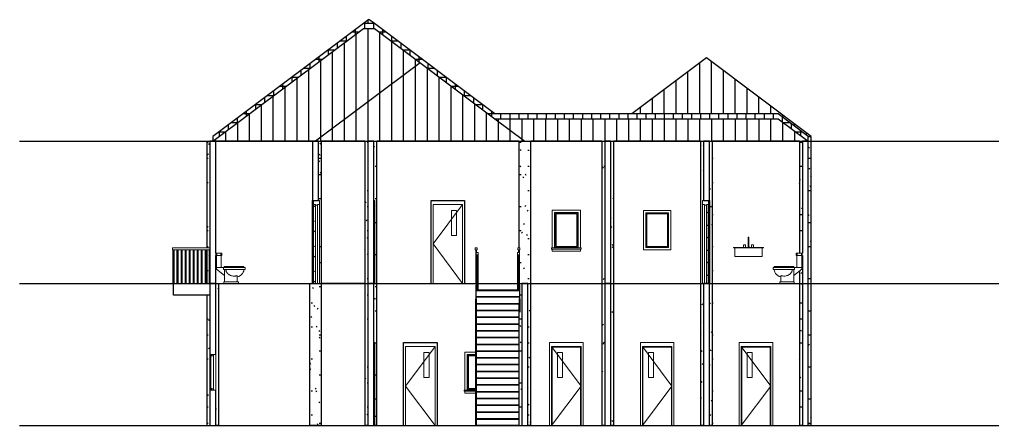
# Model space of a CAD drawing. Header units: millimetres. Extents: x 5566 to 76250, y 4768 to 55588.
# Drawn here: x 7700 to 32338, y 45300 to 55588 of the extents above; entities that cross this region are included whole.
import ezdxf

# ---------------------------------------------------------------- set-up
doc = ezdxf.new("R2010")
doc.units = ezdxf.units.MM
doc.layers.get('0').update_dxf_attribs({"color": 250})
for name, color, linetype, lineweight in [('A-DOOR', 255, 'Continuous', 15), ('A-DOOR-FRAM', 255, 'Continuous', 18), ('A-FLOR-HRAL', 255, 'Continuous', 9), ('A-GENM', 255, 'Continuous', 9), ('A-GLAZ', 255, 'Continuous', 15), ('P-SANR-FIXT', 255, 'Continuous', 9)]:
    doc.layers.add(name, color=color, linetype=linetype, lineweight=lineweight)
pattern_1 = [(216.87, (-3232.11, 5778.75), (1904.9977, 1270.0034), [317.5, -2857.5]), (206.565, (-2851.1, 5588.25), (-635, -635), [709.95, -709.95]), (198.435, (-2851.11, 5270.75), (-1269.999, -635.0014), [401.61, -1606.437])]
pattern_2 = [(0, (18741.59, 50443.75), (812.8, 203.2), [33.528, -576.072, 33.528, -576.072, -3251.2]), (0, (18741.59, 50443.75), (812.8, 203.2), [-1219.2, 33.528, -1185.672, 33.528, -576.072, -1422.4]), (0, (18741.59, 50443.75), (812.8, 203.2), [-3048, 33.528, -372.872, 33.528, -982.472]), (120, (19046.39, 50545.35), (-582.3764, 602.3054), [33.528, -576.072, 33.528, -3827.272]), (120, (19046.39, 50545.35), (-582.3764, 602.3054), [-643.128, -576.072, 33.528, -1185.672, -2032]), (120, (19046.39, 50545.35), (-582.3764, 602.3054), [-2438.4, 33.528, -576.072, 33.528, -1388.872]), (120, (19046.39, 50545.35), (-582.3764, 602.3054), [-3081.528, -372.872, 33.528, -982.472]), (240, (19147.99, 50951.75), (-230.4236, -805.5054), [33.528, -576.072, 33.528, -3827.272]), (240, (19147.99, 50951.75), (-230.4236, -805.5054), [-643.128, -576.072, 33.528, -1185.672, -2032]), (240, (19147.99, 50951.75), (-230.4236, -805.5054), [-2438.4, 33.528, -576.072, 33.528, -1388.872]), (240, (19147.99, 50951.75), (-230.4236, -805.5054), [-3081.528, -372.872, 33.528, -982.472])]

# ---------------------------------------------------------------- blocks, each defined once
blk = doc.blocks.new('M_Door-Passage-Single-Vision_Lite - 750 x 2000mm-1696654-Section 4')
at = {"layer": 'A-DOOR-FRAM'}
for p, q in [((-5531, 2100), (-5556, 2100)), ((-5531, 2100), (-5531, 0)), ((-5531, 0), (-5556, 0))]:
    blk.add_line(p, q, dxfattribs=at)
blk = doc.blocks.new('M_Door-Passage-Single-Vision_Lite - 750 x 2000mm-V1-Section 4')
at = {"layer": 'A-DOOR'}
for p, q in [((-4006, 2000), (-4756, 2000)), ((-4756, 2000), (-4756, 0)), ((-4006, 2000), (-4756, 1000)), ((-4006, 0), (-4006, 2000)), ((-4285, 1213), (-4285, 1848)), ((-4285, 1848), (-4158, 1848)), ((-4158, 1848), (-4158, 1213)), ((-4756, 1000), (-4006, 0)), ((-4158, 1213), (-4285, 1213)), ((-4756, 0), (-4006, 0))]:
    blk.add_line(p, q, dxfattribs=at)
at = {"layer": 'A-DOOR-FRAM'}
for p, q in [((-4756, 2000), (-4756, 0)), ((-4756, 2000), (-4006, 2000)), ((-4006, 2000), (-4006, 0)), ((-4756, 0), (-4806, 0)), ((-4006, 0), (-3956, 0))]:
    blk.add_line(p, q, dxfattribs=at)
blk = doc.blocks.new('M_Window-Fixed - 600 x 900mm-1696655-Section 4')
at = {"layer": 'A-GLAZ'}
for p, q in [((-3193, 1800), (-2972, 1800)), ((-3193, 900), (-3193, 1800)), ((-3180, 913), (-3180, 1787)), ((-3180, 1787), (-2972, 1787)), ((-2972, 1762), (-3155, 1762)), ((-3155, 1762), (-3155, 938)), ((-2972, 900), (-3193, 900)), ((-2972, 913), (-3180, 913)), ((-3155, 938), (-2972, 938))]:
    blk.add_line(p, q, dxfattribs=at)
blk = doc.blocks.new('M_Trim-Window-Exterior-Flat - with Sill-1691732-Section 4')
at = {"layer": 'A-GENM'}
for p, q in [((-3253, 1860), (-3253, 900)), ((-2972, 1860), (-3253, 1860)), ((-3193, 900), (-3193, 1800)), ((-3193, 1800), (-2972, 1800)), ((-3266, 898), (-3266, 900)), ((-3266, 900), (-2972, 900)), ((-3266, 870), (-3266, 898)), ((-2972, 898), (-3266, 898)), ((-3266, 870), (-2972, 870)), ((-3253, 900), (-3193, 900)), ((-3253, 870), (-3253, 820)), ((-3253, 820), (-2972, 820))]:
    blk.add_line(p, q, dxfattribs=at)
blk = doc.blocks.new('M_Window-Fixed - 600 x 900mm-V2-Section 4')
at = {"layer": 'A-GLAZ'}
for p, q in [((-9706, 900), (-9706, 1800)), ((-9706, 1800), (-9556, 1800)), ((-9706, 1800), (-9706, 1762)), ((-9706, 1787), (-9661, 1787)), ((-9706, 1762), (-9706, 938)), ((-9706, 1762), (-9661, 1762)), ((-9683, 938), (-9683, 1762)), ((-9661, 1787), (-9661, 1762)), ((-9661, 1768), (-9617, 1768)), ((-9617, 1768), (-9617, 1800)), ((-9617, 932), (-9617, 1768)), ((-9556, 1800), (-9556, 900)), ((-9706, 938), (-9706, 900)), ((-9661, 938), (-9706, 938)), ((-9706, 913), (-9661, 913)), ((-9556, 900), (-9706, 900)), ((-9661, 913), (-9661, 938)), ((-9661, 932), (-9617, 932)), ((-9617, 900), (-9617, 932))]:
    blk.add_line(p, q, dxfattribs=at)
blk = doc.blocks.new('M_Door-Passage-Single-Vision_Lite - 750 x 2000mm-V3-Section 4')
at = {"layer": 'A-DOOR'}
h = blk.add_hatch(dxfattribs=at)
h.set_pattern_fill('FP_1', color=256, style=0, pattern_type=2)
h.set_pattern_definition(pattern_1)
h.paths.add_polyline_path([(-7036, 3600), (-7036, 5600), (-7081, 5600), (-7081, 3600)])
for p, q in [((-7036, 5600), (-7081, 5600)), ((-7081, 5600), (-7081, 3600)), ((-7036, 3600), (-7036, 5600)), ((-7081, 3600), (-7036, 3600))]:
    blk.add_line(p, q, dxfattribs=at)
at = {"layer": 'A-DOOR-FRAM'}
for p, q in [((-7081, 5700), (-7081, 5600)), ((-6931, 5700), (-7081, 5700)), ((-6931, 5600), (-6931, 5700)), ((-7081, 5600), (-7031, 5600)), ((-7031, 5600), (-7031, 5584)), ((-7031, 5584), (-6980, 5584)), ((-7031, 5584), (-7031, 3600)), ((-6980, 5584), (-6980, 5600)), ((-6980, 5600), (-6931, 5600)), ((-6980, 5584), (-6980, 3600)), ((-6931, 5600), (-6931, 3600)), ((-7031, 3600), (-7036, 3600)), ((-6980, 3600), (-7031, 3600)), ((-6931, 3600), (-6980, 3600))]:
    blk.add_line(p, q, dxfattribs=at)
blk = doc.blocks.new('M_Door-Passage-Single-Vision_Lite - 750 x 2000mm-V4-Section 4')
at = {"layer": 'A-DOOR'}
h = blk.add_hatch(dxfattribs=at)
h.set_pattern_fill('FP_1', color=256, style=0, pattern_type=2)
h.set_pattern_definition(pattern_1)
h.paths.add_polyline_path([(2919, 3600), (2919, 5600), (2874, 5600), (2874, 3600)])
for p, q in [((2874, 5600), (2874, 3600)), ((2919, 5600), (2874, 5600)), ((2919, 3600), (2919, 5600)), ((2874, 3600), (2919, 3600))]:
    blk.add_line(p, q, dxfattribs=at)
at = {"layer": 'A-DOOR-FRAM'}
for p, q in [((2919, 5700), (2769, 5700)), ((2769, 5700), (2769, 5600)), ((2919, 5600), (2919, 5700)), ((2769, 5600), (2819, 5600)), ((2769, 3600), (2769, 5600)), ((2819, 5600), (2819, 5584)), ((2819, 5584), (2870, 5584)), ((2819, 3600), (2819, 5584)), ((2870, 5584), (2870, 5600)), ((2870, 5600), (2919, 5600)), ((2870, 5584), (2870, 3600)), ((2794, 3600), (2769, 3600))]:
    blk.add_line(p, q, dxfattribs=at)
blk = doc.blocks.new('Railing - 20mm-1718712-Section 4')
at = {"layer": 'A-FLOR-HRAL'}
for p, q in [((-2951, 3068), (-2951, 3080)), ((-2931, 3068), (-2931, 3080))]:
    blk.add_line(p, q, dxfattribs=at)
blk = doc.blocks.new('Railing - 20mm-1718724-Section 4')
at = {"layer": 'A-FLOR-HRAL'}
for p, q in [((-2951, 3429), (-2951, 4312)), ((-2931, 4312), (-2951, 4312)), ((-2931, 3429), (-2931, 4312))]:
    blk.add_line(p, q, dxfattribs=at)
blk = doc.blocks.new('Railing - Railing-1694290-Section 4')
at = {"layer": 'A-FLOR-HRAL'}
for p, q in [((-2916, 4387), (-2966, 4387)), ((-2966, 4387), (-2966, 4328)), ((-2966, 4328), (-2916, 4328)), ((-2966, 4328), (-2966, 4321)), ((-2916, 4328), (-2916, 4387)), ((-2916, 4328), (-2916, 3429)), ((-2966, 3600), (-2966, 3429))]:
    blk.add_line(p, q, dxfattribs=at)
for name in ['Railing - 20mm-1718724-Section 4', 'Railing - 20mm-1718712-Section 4']:
    blk.add_blockref(name, (0, 0))
blk = doc.blocks.new('Railing - 20mm-V5-Section 4')
at = {"layer": 'A-FLOR-HRAL'}
for p, q in [((-1902, 4312), (-1891, 4312)), ((-1902, 3429), (-1902, 4312)), ((-1882, 3429), (-1882, 3600))]:
    blk.add_line(p, q, dxfattribs=at)
blk = doc.blocks.new('Railing - Railing-1694294-Section 4')
at = {"layer": 'A-FLOR-HRAL'}
for p, q in [((-1867, 4387), (-1917, 4387)), ((-1917, 4387), (-1917, 4328)), ((-1917, 4328), (-1867, 4328)), ((-1917, 4328), (-1917, 3429)), ((-1867, 4328), (-1867, 4387)), ((-1867, 4328), (-1867, 3992))]:
    blk.add_line(p, q, dxfattribs=at)
blk.add_blockref('Railing - 20mm-V5-Section 4', (0, 0))
at = {"extrusion": (0, 0, -1), "zscale": -1}
blk.add_blockref('Railing - 20mm-1718712-Section 4', (4833, 0), dxfattribs=at)
blk = doc.blocks.new('Top Rail Type - Top Rail_Internal_-1694300-Section 4')
at = {"layer": 'A-FLOR-HRAL'}
for p, q in [((-2916, 4387), (-2966, 4387)), ((-2966, 4387), (-2966, 4328)), ((-2966, 4328), (-2916, 4328)), ((-2966, 4328), (-2966, 4321)), ((-2916, 4328), (-2916, 4387)), ((-2916, 4328), (-2916, 3429)), ((-2966, 3600), (-2966, 3429))]:
    blk.add_line(p, q, dxfattribs=at)
blk = doc.blocks.new('Top Rail Type - Top Rail_Internal_-1694311-Section 4')
at = {"layer": 'A-FLOR-HRAL'}
for p, q in [((-1867, 4387), (-1917, 4387)), ((-1917, 4387), (-1917, 4328)), ((-1917, 4328), (-1867, 4328)), ((-1917, 4328), (-1917, 3429)), ((-1867, 4328), (-1867, 4387)), ((-1867, 4328), (-1867, 3992))]:
    blk.add_line(p, q, dxfattribs=at)
blk = doc.blocks.new('M_Door-Passage-Single-Vision_Lite - 750 x 2000mm-V6-Section 4')
at = {"layer": 'A-DOOR'}
for p, q in [((3744, 2000), (4494, 1000)), ((3897, 1848), (4024, 1848)), ((3897, 1213), (3897, 1848)), ((4024, 1848), (4024, 1213)), ((4494, 1000), (3744, 0)), ((4024, 1213), (3897, 1213)), ((3760, 0), (4479, 0))]:
    blk.add_line(p, q, dxfattribs=at)
at = {"layer": 'A-DOOR-FRAM'}
for p, q in [((4544, 2100), (3694, 2100)), ((3694, 2100), (3694, 0)), ((3744, 2000), (4494, 2000)), ((3744, 0), (3744, 2000)), ((3760, 1984), (4479, 1984)), ((3760, 0), (3760, 1984)), ((4479, 1984), (4479, 0)), ((4494, 2000), (4494, 0)), ((4544, 2100), (4544, 0)), ((3694, 0), (3744, 0)), ((3744, 0), (3760, 0)), ((4494, 0), (4479, 0)), ((4544, 0), (4494, 0))]:
    blk.add_line(p, q, dxfattribs=at)
blk = doc.blocks.new('M_Window-Fixed - 600 x 900mm-V7-Section 4')
at = {"layer": 'A-GLAZ'}
for p, q in [((-981, 5400), (-381, 5400)), ((-981, 4500), (-981, 5400)), ((-968, 4513), (-968, 5387)), ((-968, 5387), (-393, 5387)), ((-419, 5362), (-942, 5362)), ((-942, 5362), (-942, 4538)), ((-419, 4538), (-419, 5362)), ((-393, 5387), (-393, 4513)), ((-381, 5400), (-381, 4500)), ((-381, 4500), (-981, 4500)), ((-393, 4513), (-968, 4513)), ((-942, 4538), (-419, 4538))]:
    blk.add_line(p, q, dxfattribs=at)
blk = doc.blocks.new('M_Trim-Window-Exterior-Flat - with Sill-V8-Section 4')
at = {"layer": 'A-GENM'}
for p, q in [((-1041, 5460), (-1041, 4500)), ((-321, 5460), (-1041, 5460)), ((-321, 4500), (-321, 5460)), ((-981, 4500), (-981, 5400)), ((-981, 5400), (-381, 5400)), ((-381, 5400), (-381, 4500)), ((-1053, 4498), (-1053, 4500)), ((-1053, 4500), (-308, 4500)), ((-1053, 4470), (-1053, 4498)), ((-308, 4498), (-1053, 4498)), ((-1053, 4470), (-308, 4470)), ((-1041, 4500), (-981, 4500)), ((-1041, 4470), (-1041, 4420)), ((-381, 4500), (-321, 4500)), ((-321, 4420), (-321, 4470)), ((-308, 4500), (-308, 4498)), ((-308, 4498), (-308, 4470)), ((-1041, 4420), (-321, 4420))]:
    blk.add_line(p, q, dxfattribs=at)
blk = doc.blocks.new('M_Window-Fixed - 600 x 900mm-V9-Section 4')
at = {"layer": 'A-GLAZ'}
for p, q in [((1351, 5368), (1888, 5368)), ((1351, 4532), (1351, 5368)), ((1358, 5362), (1358, 4538)), ((1881, 5362), (1358, 5362)), ((1881, 4538), (1881, 5362)), ((1888, 5368), (1888, 4532)), ((1888, 4532), (1351, 4532)), ((1358, 4538), (1881, 4538))]:
    blk.add_line(p, q, dxfattribs=at)
blk = doc.blocks.new('M_Trim-Window-Interior-Flat - Picture Frame-1691733-Section 4')
at = {"layer": 'A-GENM'}
for p, q in [((1967, 5447), (1272, 5447)), ((1272, 5447), (1272, 4453)), ((1967, 4453), (1967, 5447)), ((1332, 4513), (1332, 5387)), ((1332, 5387), (1907, 5387)), ((1907, 5387), (1907, 4513)), ((1272, 4453), (1967, 4453)), ((1907, 4513), (1332, 4513))]:
    blk.add_line(p, q, dxfattribs=at)
blk = doc.blocks.new('M_Water Closet - Flush Tank - Private - 6_1 Lpf-1532501-Section 4')
at = {"layer": 'P-SANR-FIXT'}
for p, q in [((5142, 4368), (5167, 4368)), ((5142, 4368), (5142, 4307)), ((5167, 4307), (5142, 4307)), ((5158, 4006), (5158, 4307)), ((5167, 4368), (5269, 4368)), ((5167, 4307), (5167, 4368)), ((5269, 4307), (5167, 4307)), ((5269, 4368), (5294, 4368)), ((5269, 4368), (5269, 4307)), ((5294, 4307), (5269, 4307)), ((5279, 4307), (5279, 4006)), ((5294, 4368), (5294, 4307)), ((4552, 4006), (4552, 3957)), ((4582, 4027), (4582, 4006)), ((5076, 3957), (5079, 3957)), ((5079, 3799), (5279, 3960)), ((5079, 3957), (5079, 3640)), ((5080, 4006), (5080, 4027)), ((5158, 4006), (5099, 4006)), ((5099, 4006), (5099, 3957)), ((5279, 4006), (5158, 4006)), ((5279, 4006), (5279, 3960)), ((4752, 3640), (4752, 3799)), ((4721, 3640), (5091, 3640)), ((4721, 3600), (4721, 3640)), ((5091, 3600), (4721, 3600)), ((5091, 3640), (5091, 3600))]:
    blk.add_line(p, q, dxfattribs=at)
at = {"layer": 'P-SANR-FIXT', "flags": 128}
for points in [[(4552, 4006), (4557, 4006), (4575, 4006), (4602, 4006), (4640, 4006), (4685, 4006), (4736, 4006), (4792, 4006), (4849, 4006), (4905, 4006), (4958, 4006), (5006, 4006), (5046, 4006), (5078, 4006), (5099, 4006)], [(5076, 3957), (5046, 3957), (5009, 3957), (4965, 3957), (4917, 3957), (4866, 3957), (4813, 3957), (4761, 3957), (4712, 3957), (4667, 3957), (4627, 3957), (4595, 3957), (4571, 3957), (4556, 3957), (4552, 3957)], [(4582, 4027), (4588, 4027), (4607, 4027), (4636, 4027), (4676, 4027), (4723, 4027), (4776, 4027), (4831, 4027), (4886, 4027), (4939, 4027), (4986, 4027), (5026, 4027), (5055, 4027), (5074, 4027), (5080, 4027)], [(4752, 3765), (4711, 3779), (4674, 3799), (4643, 3824), (4618, 3852), (4599, 3883), (4587, 3915), (4582, 3948), (4582, 3957)], [(5099, 3957), (5090, 3957), (5079, 3957)]]:
    blk.add_lwpolyline(points, dxfattribs=at)
at = {"layer": 'P-SANR-FIXT'}
blk.add_open_spline([(4752, 3799), (4759, 3797), (4773, 3793), (4802, 3787), (4839, 3785), (4883, 3791), (4928, 3804), (4963, 3823), (4989, 3845), (5006, 3863), (5021, 3884), (5030, 3904), (5035, 3920), (5039, 3936), (5040, 3949), (5040, 3957)], degree=3, knots=[-1, -1, -1, -1, -0.941667, -0.883333, -0.766667, -0.65, -0.533333, -0.4, -0.333333, -0.266667, -0.2, -0.133333, -0.1, -0.066667, 0, 0, 0, 0], dxfattribs=at)
blk = doc.blocks.new('M_Water Closet - Flush Tank - Private - 6_1 Lpf-V10-Section 4')
at = {"layer": 'P-SANR-FIXT'}
for p, q in [((-9556, 4368), (-9530, 4368)), ((-9556, 4368), (-9556, 4307)), ((-9530, 4307), (-9556, 4307)), ((-9540, 4307), (-9540, 4006)), ((-9530, 4368), (-9429, 4368)), ((-9530, 4368), (-9530, 4307)), ((-9429, 4307), (-9530, 4307)), ((-9429, 4368), (-9403, 4368)), ((-9429, 4368), (-9429, 4307)), ((-9403, 4307), (-9429, 4307)), ((-9419, 4307), (-9419, 4006)), ((-9403, 4368), (-9403, 4307)), ((-9419, 4006), (-9540, 4006)), ((-9540, 3960), (-9540, 4006)), ((-9540, 3960), (-9340, 3799)), ((-9360, 4006), (-9419, 4006)), ((-9360, 3957), (-9360, 4006)), ((-9341, 4027), (-9341, 4006)), ((-9340, 3957), (-9337, 3957)), ((-9340, 3957), (-9340, 3640)), ((-8843, 4006), (-8843, 4027)), ((-8813, 3957), (-8813, 4006)), ((-9013, 3799), (-9013, 3640)), ((-9352, 3640), (-8982, 3640)), ((-9352, 3640), (-9352, 3600)), ((-8982, 3600), (-9352, 3600)), ((-8982, 3640), (-8982, 3600))]:
    blk.add_line(p, q, dxfattribs=at)
at = {"layer": 'P-SANR-FIXT', "flags": 128}
for points in [[(-9360, 4006), (-9339, 4006), (-9307, 4006), (-9267, 4006), (-9219, 4006), (-9166, 4006), (-9110, 4006), (-9053, 4006), (-8997, 4006), (-8946, 4006), (-8901, 4006), (-8863, 4006), (-8836, 4006), (-8818, 4006), (-8813, 4006)], [(-9340, 3957), (-9351, 3957), (-9360, 3957)], [(-9341, 4027), (-9335, 4027), (-9316, 4027), (-9287, 4027), (-9247, 4027), (-9200, 4027), (-9147, 4027), (-9092, 4027), (-9037, 4027), (-8984, 4027), (-8937, 4027), (-8897, 4027), (-8868, 4027), (-8849, 4027), (-8843, 4027)], [(-8813, 3957), (-8818, 3957), (-8835, 3957), (-8863, 3957), (-8900, 3957), (-8944, 3957), (-8995, 3957), (-9050, 3957), (-9107, 3957), (-9163, 3957), (-9216, 3957), (-9264, 3957), (-9304, 3957), (-9337, 3957)], [(-9013, 3765), (-8972, 3779), (-8935, 3799), (-8904, 3824), (-8879, 3852), (-8860, 3883), (-8848, 3915), (-8843, 3948), (-8843, 3957)]]:
    blk.add_lwpolyline(points, dxfattribs=at)
at = {"layer": 'P-SANR-FIXT'}
blk.add_open_spline([(-9301, 3957), (-9301, 3950), (-9300, 3939), (-9297, 3924), (-9294, 3914), (-9290, 3903), (-9286, 3893), (-9281, 3883), (-9275, 3874), (-9268, 3865), (-9261, 3857), (-9253, 3849), (-9245, 3841), (-9237, 3834), (-9225, 3825), (-9201, 3810), (-9163, 3795), (-9113, 3786), (-9070, 3786), (-9037, 3792), (-9021, 3797), (-9013, 3799)], degree=3, knots=[-1, -1, -1, -1, -0.941667, -0.9125, -0.883333, -0.854167, -0.825, -0.795833, -0.766667, -0.7375, -0.708333, -0.679167, -0.65, -0.620833, -0.591667, -0.533333, -0.4, -0.266667, -0.133333, -0.066667, 0, 0, 0, 0], dxfattribs=at)
blk = doc.blocks.new('M_Sink Kitchen-Single - 760 x 535mm-1436930-Section 4')
at = {"layer": 'P-SANR-FIXT'}
for p, q in [((3923, 4700), (3923, 4538)), ((3923, 4700), (3923, 4665)), ((3942, 4538), (3942, 4700)), ((3942, 4665), (3942, 4700)), ((3553, 4513), (4313, 4513)), ((3553, 4500), (3553, 4513)), ((4313, 4500), (3553, 4500)), ((3584, 4500), (3584, 4284)), ((3807, 4576), (3807, 4513)), ((3858, 4576), (3807, 4576)), ((3858, 4513), (3858, 4576)), ((3920, 4538), (3920, 4513)), ((3945, 4538), (3920, 4538)), ((3923, 4665), (3933, 4665)), ((3933, 4665), (3942, 4665)), ((3945, 4513), (3945, 4538)), ((4007, 4576), (4007, 4513)), ((4058, 4576), (4007, 4576)), ((4058, 4513), (4058, 4576)), ((4281, 4284), (4281, 4500)), ((4313, 4500), (4313, 4513)), ((3584, 4284), (3641, 4284)), ((4224, 4284), (3641, 4284)), ((4224, 4284), (4281, 4284))]:
    blk.add_line(p, q, dxfattribs=at)
at = {"layer": 'P-SANR-FIXT', "flags": 128}
for points in [[(3923, 4764), (3923, 4764), (3923, 4764), (3923, 4765), (3923, 4765), (3923, 4765), (3923, 4766), (3923, 4766), (3924, 4767), (3924, 4767), (3924, 4767), (3924, 4768), (3924, 4768), (3924, 4768), (3925, 4769), (3925, 4769), (3925, 4769), (3925, 4770), (3925, 4770), (3926, 4770), (3926, 4770), (3926, 4771), (3927, 4771), (3927, 4771), (3927, 4771), (3927, 4772), (3928, 4772), (3928, 4772), (3928, 4772), (3929, 4772), (3929, 4772), (3930, 4773), (3930, 4773), (3930, 4773), (3931, 4773), (3931, 4773), (3931, 4773), (3932, 4773), (3932, 4773), (3932, 4773), (3933, 4773)], [(3923, 4762), (3923, 4762), (3923, 4763), (3923, 4763), (3923, 4763), (3923, 4763), (3923, 4764)], [(3923, 4764), (3923, 4763), (3923, 4763), (3923, 4763), (3923, 4763), (3923, 4762), (3923, 4762), (3923, 4761), (3923, 4760), (3923, 4759), (3923, 4759), (3923, 4757), (3923, 4756), (3923, 4755), (3923, 4754), (3923, 4752), (3923, 4751), (3923, 4749), (3923, 4748), (3923, 4746)], [(3923, 4700), (3923, 4703), (3923, 4705), (3923, 4708), (3923, 4710), (3923, 4713), (3923, 4715), (3923, 4718), (3923, 4720), (3923, 4722), (3923, 4725), (3923, 4727), (3923, 4729), (3923, 4732), (3923, 4734), (3923, 4736), (3923, 4738), (3923, 4740), (3923, 4742), (3923, 4744), (3923, 4746), (3923, 4747), (3923, 4749), (3923, 4751), (3923, 4752), (3923, 4753), (3923, 4755), (3923, 4756), (3923, 4757)], [(3923, 4746), (3923, 4744), (3923, 4742), (3923, 4740), (3923, 4738), (3923, 4736), (3923, 4734), (3923, 4732), (3923, 4730), (3923, 4728), (3923, 4725), (3923, 4723), (3923, 4721), (3923, 4718), (3923, 4716), (3923, 4713), (3923, 4711), (3923, 4708), (3923, 4706), (3923, 4703), (3923, 4701), (3923, 4700)], [(3933, 4773), (3933, 4773), (3933, 4773), (3934, 4773), (3934, 4773), (3934, 4773), (3935, 4773), (3935, 4773), (3936, 4773), (3936, 4772), (3936, 4772), (3937, 4772), (3937, 4772), (3937, 4772), (3938, 4772), (3938, 4771), (3938, 4771), (3939, 4771), (3939, 4771), (3939, 4770), (3939, 4770), (3940, 4770), (3940, 4770), (3940, 4769), (3940, 4769), (3941, 4769), (3941, 4768), (3941, 4768), (3941, 4768), (3941, 4767), (3941, 4767), (3942, 4767), (3942, 4766), (3942, 4766), (3942, 4766), (3942, 4765), (3942, 4765), (3942, 4764), (3942, 4764), (3942, 4764), (3942, 4764)], [(3942, 4700), (3942, 4703), (3942, 4705), (3942, 4708), (3942, 4710), (3942, 4713), (3942, 4715), (3942, 4718), (3942, 4720), (3942, 4722), (3942, 4725), (3942, 4727), (3942, 4729), (3942, 4732), (3942, 4734), (3942, 4736), (3942, 4738), (3942, 4740), (3942, 4742), (3942, 4744), (3942, 4746), (3942, 4747), (3942, 4749), (3942, 4751), (3942, 4752), (3942, 4753), (3942, 4755), (3942, 4756), (3942, 4757), (3942, 4758), (3942, 4759), (3942, 4760), (3942, 4761), (3942, 4762), (3942, 4762), (3942, 4763), (3942, 4763), (3942, 4763), (3942, 4763), (3942, 4764), (3942, 4764)], [(3942, 4763), (3942, 4763), (3942, 4763), (3942, 4763), (3942, 4762), (3942, 4762), (3942, 4761)], [(3942, 4757), (3942, 4756), (3942, 4755), (3942, 4754), (3942, 4752), (3942, 4751), (3942, 4749), (3942, 4748), (3942, 4746)], [(3942, 4746), (3942, 4744), (3942, 4742), (3942, 4740), (3942, 4738), (3942, 4736), (3942, 4734), (3942, 4732), (3942, 4730), (3942, 4728), (3942, 4725), (3942, 4723), (3942, 4721), (3942, 4718), (3942, 4716), (3942, 4713), (3942, 4711), (3942, 4708), (3942, 4706), (3942, 4703), (3942, 4701), (3942, 4700)]]:
    blk.add_lwpolyline(points, dxfattribs=at)
blk = doc.blocks.new('Railing - 20mm-1708141-Section 4')
at = {"layer": 'A-FLOR-HRAL'}
blk.add_line((-9828, 3600), (-9828, 4450), dxfattribs=at)
blk = doc.blocks.new('Railing - 20mm-V11-Section 4')
at = {"layer": 'A-FLOR-HRAL'}
for p, q in [((-10630, 3600), (-10630, 4450)), ((-10610, 4450), (-10610, 3600)), ((-10630, 3600), (-10610, 3600))]:
    blk.add_line(p, q, dxfattribs=at)
blk = doc.blocks.new('Railing - 20mm-V12-Section 4')
at = {"layer": 'A-FLOR-HRAL'}
for q in [(-9725, 4450), (-9706, 3600)]:
    blk.add_line((-9725, 3600), q, dxfattribs=at)
blk = doc.blocks.new('Railing - Railing-1714159-Section 4')
for name, p in [('Railing - 20mm-V11-Section 4', (-10.6, 0)), ('Railing - 20mm-V11-Section 4', (0, 0)), ('Railing - 20mm-1708141-Section 4', (-711.2, 0)), ('Railing - 20mm-V11-Section 4', (101.6, 0)), ('Railing - 20mm-1708141-Section 4', (-609.6, 0)), ('Railing - 20mm-V11-Section 4', (203.2, 0)), ('Railing - 20mm-1708141-Section 4', (-508, 0)), ('Railing - 20mm-V11-Section 4', (304.8, 0)), ('Railing - 20mm-1708141-Section 4', (-406.4, 0)), ('Railing - 20mm-V11-Section 4', (406.4, 0)), ('Railing - 20mm-1708141-Section 4', (-304.8, 0)), ('Railing - 20mm-V11-Section 4', (508, 0)), ('Railing - 20mm-1708141-Section 4', (-203.2, 0)), ('Railing - 20mm-V11-Section 4', (609.6, 0)), ('Railing - 20mm-1708141-Section 4', (-101.6, 0)), ('Railing - 20mm-V11-Section 4', (711.2, 0)), ('Railing - 20mm-1708141-Section 4', (0, 0)), ('Railing - 20mm-V11-Section 4', (812.8, 0)), ('Railing - 20mm-V12-Section 4', (0, 0))]:
    blk.add_blockref(name, p)
blk = doc.blocks.new('Top Rail Type - Top Rail_Internal_-1714324-Section 4')
at = {"layer": 'A-FLOR-HRAL'}
for p, q in [((-9706, 4500), (-10656, 4500)), ((-10656, 4500), (-10656, 4450)), ((-10656, 4450), (-9706, 4450))]:
    blk.add_line(p, q, dxfattribs=at)
blk = doc.blocks.new('Railing - 20mm-V13-Section 4')
at = {"layer": 'A-FLOR-HRAL'}
for p, q in [((-1891, 4387), (-1891, 4450)), ((-1871, 4387), (-1871, 4450)), ((-1891, 3600), (-1891, 4315)), ((-1871, 3600), (-1871, 4315)), ((-1891, 3600), (-1871, 3600))]:
    blk.add_line(p, q, dxfattribs=at)
blk = doc.blocks.new('Railing - 20mm-V14-Section 4')
at = {"layer": 'A-FLOR-HRAL'}
for p, q in [((-2976, 4450), (-2976, 3600)), ((-2956, 4387), (-2956, 4450)), ((-2956, 3600), (-2956, 4321)), ((-2976, 3600), (-2956, 3600))]:
    blk.add_line(p, q, dxfattribs=at)
blk = doc.blocks.new('Railing - Railing-1718751-Section 4')
at = {"layer": 'A-FLOR-HRAL'}
for p, q in [((-2991, 4500), (-2991, 4450)), ((-2941, 4500), (-2991, 4500)), ((-2991, 4450), (-2941, 4450)), ((-2941, 4450), (-2941, 4500)), ((-1856, 4500), (-1906, 4500)), ((-1906, 4500), (-1906, 4450)), ((-1906, 4450), (-1856, 4450)), ((-1856, 4450), (-1856, 4500))]:
    blk.add_line(p, q, dxfattribs=at)
for name in ['Railing - 20mm-V14-Section 4', 'Railing - 20mm-V13-Section 4']:
    blk.add_blockref(name, (0, 0))
blk = doc.blocks.new('Top Rail Type - Top Rail_Internal_-1718892-Section 4')
at = {"layer": 'A-FLOR-HRAL'}
for p, q in [((-2991, 4500), (-2991, 4450)), ((-2941, 4500), (-2991, 4500)), ((-2991, 4450), (-2941, 4450)), ((-2941, 4450), (-2941, 4500)), ((-1856, 4500), (-1906, 4500)), ((-1906, 4500), (-1906, 4450)), ((-1906, 4450), (-1856, 4450)), ((-1856, 4450), (-1856, 4500))]:
    blk.add_line(p, q, dxfattribs=at)

msp = doc.modelspace()

# ---------------------------------------------------------------- hatches: boundary and pattern name
at = {"true_color": 0x000000}
h = msp.add_hatch(dxfattribs=at)
h.set_pattern_fill('FP_3', color=18, style=0, pattern_type=2)
h.set_pattern_definition([(0, (18741.59, 50443.75), (0, 230), []), (90, (18741.59, 50443.75), (-230, 1e-14), [])])
h.paths.add_polyline_path([(12597.19159, 52500), (16409.04795, 55358.89227), (16685.33522, 55358.89227), (19734.04795, 53072.35773), (26909.04795, 53072.35773), (27672.19159, 52500), (27672.19159, 52625), (26909.04795, 53197.35773), (19734.04795, 53197.35773), (16685.33522, 55483.89227), (16409.04795, 55483.89227), (12597.19159, 52625)])
h = msp.add_hatch(dxfattribs=at)
h.set_pattern_fill('FP_5', color=18, style=0, pattern_type=2)
h.set_pattern_definition([(90, (22227.7, 57294.77), (-300, 2e-14), [])])
h.paths.add_polyline_path([(16547.19159, 55587.5), (16409.04795, 55483.89227), (16685.33522, 55483.89227)])
h = msp.add_hatch(dxfattribs=at)
h.set_pattern_fill('FP_7', color=18, style=0, pattern_type=2)
h.set_pattern_definition([(90, (22227.7, 52201.23), (-300, 2e-14), [])])
h.paths.add_polyline_path([(14986.74613, 52500), (15197.19159, 52500), (17847.19159, 54487.5), (16685.33522, 55358.89227), (16409.04795, 55358.89227), (12597.19159, 52500), (14197.19159, 52500)])
h = msp.add_hatch(dxfattribs=at)
h.set_pattern_fill('FP_6', color=18, style=0, pattern_type=2)
h.set_pattern_definition([(90, (22227.7, 53641.23), (-300, 2e-14), [])])
h.paths.add_polyline_path([(15197.19159, 52500), (20497.19159, 52500), (17847.19159, 54487.5), (15272.19159, 52556.25)])
h = msp.add_hatch(dxfattribs=at)
h.set_pattern_fill('FP_8', color=18, style=0, pattern_type=2)
h.set_pattern_definition([(90, (22223.88, 54246.77), (-300, 2e-14), [])])
h.paths.add_polyline_path([(27743.37615, 52625), (25093.37615, 54612.5), (23206.51979, 53197.35773), (26909.04795, 53197.35773), (27672.19159, 52625)])
h = msp.add_hatch(dxfattribs=at)
h.set_pattern_fill('FP_4', color=18, style=0, pattern_type=2)
h.set_pattern_definition([(90, (22227.7, 49981.23), (-300, 2e-14), [])])
h.paths.add_polyline_path([(21247.19159, 52500), (27672.19159, 52500), (26909.04795, 53072.35773), (19734.04795, 53072.35773), (20497.19159, 52500), (20647.19159, 52500)])
h = msp.add_hatch(dxfattribs=at)
h.set_pattern_fill('FP_2', color=18, style=0, pattern_type=2)
h.set_pattern_definition(pattern_2)
h.paths.add_polyline_path([(12447.19159, 45300), (12522.19159, 45300), (12522.19159, 48600), (12447.19159, 48600), (12447.19159, 47262.17717)])
h.paths.add_polyline_path([(12447.19159, 48900), (12502.69159, 48900), (12502.69159, 49750), (12447.19159, 49750), (12447.19159, 49648.35679)])
h.paths.add_polyline_path([(12447.19159, 49800), (12522.19159, 49800), (12522.19159, 52500), (12447.19159, 52500), (12447.19159, 50443.75)])
h = msp.add_hatch(dxfattribs=at)
h.set_pattern_fill('FP_2', color=18, style=0, pattern_type=2)
h.set_pattern_definition(pattern_2)
h.paths.add_polyline_path([(15347.19159, 45300), (15347.19159, 52500), (15272.19159, 52500), (15272.19159, 51000), (15297.19159, 51000), (15297.19159, 48900), (15047.19159, 48900), (15047.19159, 45300)])
h = msp.add_hatch(dxfattribs=at)
h.set_pattern_fill('FP_2', color=18, style=0, pattern_type=2)
h.set_pattern_definition(pattern_2)
h.paths.add_polyline_path([(16522.19159, 45300), (16522.19159, 52500), (16447.19159, 52500), (16447.19159, 45300)])
h = msp.add_hatch(dxfattribs=at)
h.set_pattern_fill('FP_2', color=18, style=0, pattern_type=2)
h.set_pattern_definition(pattern_2)
h.paths.add_polyline_path([(16697.19159, 45300), (16747.19159, 45300), (16747.19159, 52500), (16672.19159, 52500), (16672.19159, 51000), (16697.19159, 51000), (16697.19159, 48900), (16672.19159, 48900), (16672.19159, 47400), (16697.19159, 47400), (16697.19159, 45671.39076)])
h = msp.add_hatch(dxfattribs=at)
h.set_pattern_fill('FP_2', color=18, style=0, pattern_type=2)
h.set_pattern_definition(pattern_2)
h.paths.add_polyline_path([(20422.19159, 45300), (20422.19159, 48900), (20572.19159, 48900), (20572.19159, 45300), (20647.19159, 45300), (20647.19159, 52500), (20347.19159, 52500), (20347.19159, 49800), (20372.19159, 49800), (20372.19159, 49750), (20357.19159, 49750), (20357.19159, 49686.55841), (20360.86669, 49686.55841), (20360.86669, 49292.17284), (20357.19159, 49292.17284), (20357.19159, 48900), (20347.19159, 48900), (20347.19159, 48728.57143), (20361.26669, 48728.57143), (20361.26669, 48860.2494), (20367.26669, 48860.2494), (20367.26669, 48171.26682), (20361.26669, 48171.26682), (20361.26669, 48379.71429), (20347.19159, 48379.71429), (20347.19159, 45300)])
h = msp.add_hatch(dxfattribs=at)
h.set_pattern_fill('FP_2', color=18, style=0, pattern_type=2)
h.set_pattern_definition(pattern_2)
h.paths.add_polyline_path([(22522.19159, 45300), (22522.19159, 52500), (22447.19159, 52500), (22447.19159, 45300)])
h = msp.add_hatch(dxfattribs=at)
h.set_pattern_fill('FP_2', color=18, style=0, pattern_type=2)
h.set_pattern_definition(pattern_2)
h.paths.add_polyline_path([(22747.19159, 45300), (22747.19159, 52500), (22672.19159, 52500), (22672.19159, 45300)])
h = msp.add_hatch(dxfattribs=at)
h.set_pattern_fill('FP_2', color=18, style=0, pattern_type=2)
h.set_pattern_definition(pattern_2)
h.paths.add_polyline_path([(25022.19159, 45300), (25022.19159, 48900), (24997.19159, 48900), (24997.19159, 51000), (25022.19159, 51000), (25022.19159, 52500), (24947.19159, 52500), (24947.19159, 45300)])
h = msp.add_hatch(dxfattribs=at)
h.set_pattern_fill('FP_2', color=18, style=0, pattern_type=2)
h.set_pattern_definition(pattern_2)
h.paths.add_polyline_path([(25247.19159, 45300), (25247.19159, 52500), (25172.19159, 52500), (25172.19159, 45300)])
h = msp.add_hatch(dxfattribs=at)
h.set_pattern_fill('FP_2', color=18, style=0, pattern_type=2)
h.set_pattern_definition(pattern_2)
h.paths.add_polyline_path([(27522.19159, 45300), (27522.19159, 49607.23125), (27506.31659, 49607.23125), (27506.31659, 49259.74158), (27447.19159, 49212.17933), (27447.19159, 45300)])
h.paths.add_polyline_path([(27496.79159, 49668.35), (27522.19159, 49668.35), (27522.19159, 52500), (27447.19159, 52500), (27447.19159, 49668.35)])
h = msp.add_hatch(dxfattribs=at)
h.set_pattern_fill('FP_2', color=18, style=0, pattern_type=2)
h.set_pattern_definition(pattern_2)
h.paths.add_polyline_path([(27672.19159, 45300), (27747.19159, 45300), (27747.19159, 52500), (27672.19159, 52500), (27672.19159, 45671.39076)])
h = msp.add_hatch(dxfattribs=at)
h.set_pattern_fill('FP_2', color=18, style=0, pattern_type=2)
h.set_pattern_definition(pattern_2)
h.paths.add_polyline_path([(12747.19159, 45300), (12747.19159, 48900), (12672.19159, 48900), (12672.19159, 45300)])

# ---------------------------------------------------------------- linework, layer by layer
at = {"color": 18, "true_color": 0x000000}
for p, q in [((16409.04795, 55483.89227), (12597.19159, 52625)), ((16547.19159, 55587.5), (16409.04795, 55483.89227)), ((16685.33522, 55483.89227), (16409.04795, 55483.89227)), ((16685.33522, 55483.89227), (16547.19159, 55587.5)), ((19734.04795, 53197.35773), (16685.33522, 55483.89227)), ((12597.19159, 52500), (16409.04795, 55358.89227)), ((16409.04795, 55358.89227), (16685.33522, 55358.89227)), ((16685.33522, 55358.89227), (19734.04795, 53072.35773)), ((17847.19159, 54487.5), (15197.19159, 52500)), ((25093.37615, 54612.5), (23206.51979, 53197.35773)), ((27743.37615, 52625), (25093.37615, 54612.5)), ((26909.04795, 53197.35773), (19734.04795, 53197.35773)), ((19734.04795, 53072.35773), (26909.04795, 53072.35773)), ((19734.04795, 53072.35773), (20497.19159, 52500)), ((27672.19159, 52625), (26909.04795, 53197.35773)), ((26909.04795, 53072.35773), (27672.19159, 52500)), ((7700, 52500), (31726.2621, 52500)), ((12447.19159, 52500), (12522.19159, 52500)), ((12447.19159, 52500), (12447.19159, 49800)), ((12672.19159, 52500), (12522.19159, 52500)), ((12522.19159, 52500), (12522.19159, 47100)), ((12597.19159, 52625), (12597.19159, 52500)), ((12672.19159, 49668.35), (12672.19159, 52500)), ((15122.19159, 52500), (12672.19159, 52500)), ((15272.19159, 52500), (15122.19159, 52500)), ((15122.19159, 52500), (15122.19159, 51000)), ((15272.19159, 51000), (15272.19159, 52500)), ((15272.19159, 52500), (15347.19159, 52500)), ((16447.19159, 52500), (15347.19159, 52500)), ((15347.19159, 45300), (15347.19159, 52500)), ((16447.19159, 52500), (16522.19159, 52500)), ((16447.19159, 52500), (16447.19159, 45300)), ((16522.19159, 52500), (16522.19159, 45300)), ((16672.19159, 52500), (16522.19159, 52500)), ((16672.19159, 45300), (16672.19159, 52500)), ((16672.19159, 52500), (16747.19159, 52500)), ((20347.19159, 52500), (16747.19159, 52500)), ((16747.19159, 45300), (16747.19159, 52500)), ((20347.19159, 52500), (20647.19159, 52500)), ((20347.19159, 52500), (20347.19159, 49800)), ((22447.19159, 52500), (20647.19159, 52500)), ((20647.19159, 45300), (20647.19159, 52500)), ((22447.19159, 52500), (22522.19159, 52500)), ((22447.19159, 52500), (22447.19159, 45300)), ((22522.19159, 52500), (22522.19159, 45300)), ((22672.19159, 52500), (22522.19159, 52500)), ((22672.19159, 45300), (22672.19159, 52500)), ((22672.19159, 52500), (22747.19159, 52500)), ((24947.19159, 52500), (22747.19159, 52500)), ((22747.19159, 45300), (22747.19159, 52500)), ((24947.19159, 52500), (25022.19159, 52500)), ((24947.19159, 52500), (24947.19159, 45300)), ((25172.19159, 52500), (25022.19159, 52500)), ((25022.19159, 52500), (25022.19159, 51000)), ((25172.19159, 51000), (25172.19159, 52500)), ((25172.19159, 52500), (25247.19159, 52500)), ((27447.19159, 52500), (25247.19159, 52500)), ((25247.19159, 45300), (25247.19159, 52500)), ((27447.19159, 52500), (27522.19159, 52500)), ((27447.19159, 52500), (27447.19159, 49668.35)), ((27672.19159, 52500), (27522.19159, 52500)), ((27522.19159, 52500), (27522.19159, 49668.35)), ((27672.19159, 52500), (27672.19159, 52625)), ((27672.19159, 52625), (27743.37615, 52625)), ((27672.19159, 45300), (27672.19159, 52500)), ((27672.19159, 52500), (27747.19159, 52500)), ((27743.37615, 52500), (27743.37615, 52625)), ((27747.19159, 45300), (27747.19159, 52500)), ((27747.19159, 52500), (59688.46218, 52500)), ((15122.19159, 51000), (15272.19159, 51000)), ((15122.19159, 48900), (15122.19159, 51000)), ((18122.19159, 48900), (18122.19159, 51000)), ((18122.19159, 51000), (18972.19159, 51000)), ((18972.19159, 51000), (18972.19159, 48900)), ((25022.19159, 51000), (25172.19159, 51000)), ((25172.19159, 51000), (25172.19159, 48900)), ((12447.19159, 49750), (12447.19159, 48900)), ((12672.19159, 47100), (12672.19159, 49607.23125)), ((27522.19159, 49607.23125), (27522.19159, 45300)), ((27447.19159, 49212.17933), (27447.19159, 45300)), ((7700, 48900), (31726.2621, 48900)), ((11597.19159, 48600), (11597.19159, 48900)), ((11617.79159, 48900), (11699.39159, 48900)), ((11719.39159, 48900), (11800.99159, 48900)), ((11820.99159, 48900), (11902.59159, 48900)), ((11922.59159, 48900), (12004.19159, 48900)), ((12024.19159, 48900), (12105.79159, 48900)), ((12125.79159, 48900), (12207.39159, 48900)), ((12227.39159, 48900), (12308.99159, 48900)), ((12328.99159, 48900), (12410.59159, 48900)), ((12430.59159, 48900), (12502.69159, 48900)), ((12672.19159, 48900), (12522.19159, 48900)), ((12672.19159, 48900), (12875.39159, 48900)), ((12747.19159, 45300), (12747.19159, 48900)), ((13246.07284, 48900), (15147.19159, 48900)), ((15047.19159, 48900), (15047.19159, 45300)), ((16447.19159, 48900), (15347.19159, 48900)), ((16672.19159, 48900), (16522.19159, 48900)), ((16747.19159, 48900), (18122.19159, 48900)), ((18972.19159, 48900), (19251.66669, 48900)), ((19261.26669, 48860.2494), (19255.26669, 48860.2494)), ((19255.26669, 48860.2494), (19255.26669, 48506.73298)), ((19261.26669, 48506.73298), (19261.26669, 48860.2494)), ((19311.66669, 48900), (20310.86669, 48900)), ((20347.19159, 48900), (20347.19159, 48728.57143)), ((20367.26669, 48860.2494), (20361.26669, 48860.2494)), ((20361.26669, 48860.2494), (20361.26669, 48506.73298)), ((20367.26669, 48506.73298), (20367.26669, 48860.2494)), ((20422.19159, 48900), (20422.19159, 45300)), ((20572.19159, 48900), (20422.19159, 48900)), ((20572.19159, 45300), (20572.19159, 48900)), ((20647.19159, 48900), (22447.19159, 48900)), ((22672.19159, 48900), (22522.19159, 48900)), ((22747.19159, 48900), (24947.19159, 48900)), ((25172.19159, 48900), (25022.19159, 48900)), ((25022.19159, 48900), (25022.19159, 45300)), ((25172.19159, 45300), (25172.19159, 48900)), ((25247.19159, 48900), (26948.31034, 48900)), ((27318.99159, 48900), (27447.19159, 48900)), ((27522.19159, 48900), (27672.19159, 48900)), ((27747.19159, 48900), (59688.46218, 48900)), ((12522.19159, 48600), (11597.19159, 48600)), ((12447.19159, 48600), (12447.19159, 45300)), ((20361.26669, 48728.57143), (19261.26669, 48728.57143)), ((19261.26669, 48728.57143), (19261.26669, 48722.57143)), ((19261.26669, 48722.57143), (20361.26669, 48722.57143)), ((19261.26669, 48557.14286), (20361.26669, 48557.14286)), ((20361.26669, 48557.14286), (19261.26669, 48557.14286)), ((20361.26669, 48551.14286), (19261.26669, 48551.14286)), ((20361.26669, 48722.57143), (20361.26669, 48728.57143)), ((19255.26669, 48506.73298), (19261.26669, 48506.73298)), ((19255.26669, 45300), (19255.26669, 48506.73298)), ((19261.26669, 48506.73298), (19261.26669, 45300)), ((19261.26669, 48385.71429), (20361.26669, 48385.71429)), ((20361.26669, 48385.71429), (19261.26669, 48385.71429)), ((20361.26669, 48379.71429), (19261.26669, 48379.71429)), ((20347.19159, 48379.71429), (20347.19159, 45300)), ((20361.26669, 48506.73298), (20367.26669, 48506.73298)), ((20361.26669, 48171.26682), (20361.26669, 48506.73298)), ((20367.26669, 48506.73298), (20367.26669, 48171.26682)), ((19261.26669, 48214.28571), (20347.19159, 48214.28571)), ((20347.19159, 48214.28571), (19261.26669, 48214.28571)), ((20347.19159, 48208.28571), (19261.26669, 48208.28571)), ((19261.26669, 48042.85714), (20347.19159, 48042.85714)), ((20347.19159, 48042.85714), (19261.26669, 48042.85714)), ((20347.19159, 48036.85714), (19261.26669, 48036.85714)), ((19261.26669, 47871.42857), (20347.19159, 47871.42857)), ((20347.19159, 47871.42857), (19261.26669, 47871.42857)), ((20347.19159, 47865.42857), (19261.26669, 47865.42857)), ((19261.26669, 47700), (20347.19159, 47700)), ((20347.19159, 47700), (19261.26669, 47700)), ((20347.19159, 47694), (19261.26669, 47694)), ((17422.19159, 45300), (17422.19159, 47400)), ((17422.19159, 47400), (18272.19159, 47400)), ((18272.19159, 47400), (18272.19159, 45300)), ((19261.26669, 47528.57143), (20347.19159, 47528.57143)), ((20347.19159, 47528.57143), (19261.26669, 47528.57143)), ((20347.19159, 47522.57143), (19261.26669, 47522.57143)), ((19261.26669, 47357.14286), (20347.19159, 47357.14286)), ((20347.19159, 47357.14286), (19261.26669, 47357.14286)), ((20347.19159, 47351.14286), (19261.26669, 47351.14286)), ((19261.26669, 47185.71429), (20347.19159, 47185.71429)), ((20347.19159, 47185.71429), (19261.26669, 47185.71429)), ((20347.19159, 47179.71429), (19261.26669, 47179.71429)), ((19261.26669, 47014.28571), (20347.19159, 47014.28571)), ((20347.19159, 47014.28571), (19261.26669, 47014.28571)), ((20347.19159, 47008.28571), (19261.26669, 47008.28571)), ((19261.26669, 46842.85714), (20347.19159, 46842.85714)), ((20347.19159, 46842.85714), (19261.26669, 46842.85714)), ((20347.19159, 46836.85714), (19261.26669, 46836.85714)), ((19261.26669, 46671.42857), (20347.19159, 46671.42857)), ((20347.19159, 46671.42857), (19261.26669, 46671.42857)), ((20347.19159, 46665.42857), (19261.26669, 46665.42857)), ((19261.26669, 46500), (20347.19159, 46500)), ((20347.19159, 46500), (19261.26669, 46500)), ((20347.19159, 46494), (19261.26669, 46494)), ((19261.26669, 46328.57143), (20347.19159, 46328.57143)), ((20347.19159, 46328.57143), (19261.26669, 46328.57143)), ((20347.19159, 46322.57143), (19261.26669, 46322.57143)), ((12522.19159, 46200), (12522.19159, 45300)), ((12672.19159, 45300), (12672.19159, 46200)), ((19261.26669, 46157.14286), (20347.19159, 46157.14286)), ((20347.19159, 46157.14286), (19261.26669, 46157.14286)), ((20347.19159, 46151.14286), (19261.26669, 46151.14286)), ((19261.26669, 45985.71429), (20347.19159, 45985.71429)), ((20347.19159, 45985.71429), (19261.26669, 45985.71429)), ((20347.19159, 45979.71429), (19261.26669, 45979.71429)), ((19261.26669, 45814.28571), (20347.19159, 45814.28571)), ((20347.19159, 45814.28571), (19261.26669, 45814.28571)), ((20347.19159, 45808.28571), (19261.26669, 45808.28571)), ((19261.26669, 45642.85714), (20347.19159, 45642.85714)), ((20347.19159, 45642.85714), (19261.26669, 45642.85714)), ((20347.19159, 45636.85714), (19261.26669, 45636.85714)), ((20347.19159, 45471.42857), (19261.26669, 45471.42857)), ((20347.19159, 45471.42857), (19261.26669, 45471.42857)), ((19261.26669, 45465.42857), (20347.19159, 45465.42857)), ((7700, 45300), (31726.2621, 45300)), ((12447.19159, 45300), (12522.19159, 45300)), ((12522.19159, 45300), (12672.19159, 45300)), ((12747.19159, 45300), (12672.19159, 45300)), ((12747.19159, 45300), (15047.19159, 45300)), ((15347.19159, 45300), (15047.19159, 45300)), ((15347.19159, 45300), (16447.19159, 45300)), ((16522.19159, 45300), (16447.19159, 45300)), ((16522.19159, 45300), (16672.19159, 45300)), ((16747.19159, 45300), (16697.19159, 45300)), ((16747.19159, 45300), (17422.19159, 45300)), ((18272.19159, 45300), (19255.26669, 45300)), ((19261.26669, 45300), (19255.26669, 45300)), ((20347.19159, 45300), (19261.26669, 45300)), ((20347.19159, 45300), (20422.19159, 45300)), ((20422.19159, 45300), (20572.19159, 45300)), ((20647.19159, 45300), (20572.19159, 45300)), ((20647.19159, 45300), (21122.19159, 45300)), ((21972.19159, 45300), (22447.19159, 45300)), ((22522.19159, 45300), (22447.19159, 45300)), ((22522.19159, 45300), (22672.19159, 45300)), ((22747.19159, 45300), (22672.19159, 45300)), ((22747.19159, 45300), (23422.19159, 45300)), ((24272.19159, 45300), (24947.19159, 45300)), ((25022.19159, 45300), (24947.19159, 45300)), ((25022.19159, 45300), (25172.19159, 45300)), ((25247.19159, 45300), (25172.19159, 45300)), ((25247.19159, 45300), (25922.19159, 45300)), ((26772.19159, 45300), (27447.19159, 45300)), ((27522.19159, 45300), (27447.19159, 45300)), ((27522.19159, 45300), (27672.19159, 45300)), ((27747.19159, 45300), (27672.19159, 45300)), ((27747.19159, 45300), (59688.46218, 45300))]:
    msp.add_line(p, q, dxfattribs=at)

# ---------------------------------------------------------------- block references
for name, p in [('M_Door-Passage-Single-Vision_Lite - 750 x 2000mm-V3-Section 4', (22227.69691, 45300)), ('M_Door-Passage-Single-Vision_Lite - 750 x 2000mm-1696654-Section 4', (22227.69691, 48900)), ('M_Door-Passage-Single-Vision_Lite - 750 x 2000mm-V1-Section 4', (22927.69691, 48900)), ('M_Trim-Window-Exterior-Flat - with Sill-V8-Section 4', (22227.69691, 45300)), ('M_Door-Passage-Single-Vision_Lite - 750 x 2000mm-V4-Section 4', (22227.69691, 45300)), ('M_Window-Fixed - 600 x 900mm-V7-Section 4', (22227.69691, 45300)), ('M_Trim-Window-Interior-Flat - Picture Frame-1691733-Section 4', (22227.69691, 45300)), ('M_Window-Fixed - 600 x 900mm-V9-Section 4', (22227.69691, 45300)), ('M_Sink Kitchen-Single - 760 x 535mm-1436930-Section 4', (22227.69691, 45300)), ('Top Rail Type - Top Rail_Internal_-1714324-Section 4', (22227.69691, 45300)), ('Railing - Railing-1718751-Section 4', (22227.69691, 45300)), ('Top Rail Type - Top Rail_Internal_-1718892-Section 4', (22227.69691, 45300)), ('Railing - Railing-1714159-Section 4', (22227.69691, 45300)), ('M_Water Closet - Flush Tank - Private - 6_1 Lpf-V10-Section 4', (22227.69691, 45300)), ('Railing - Railing-1694290-Section 4', (22227.69691, 45300)), ('Top Rail Type - Top Rail_Internal_-1694300-Section 4', (22227.69691, 45300)), ('Railing - Railing-1694294-Section 4', (22227.69691, 45300)), ('Top Rail Type - Top Rail_Internal_-1694311-Section 4', (22227.69691, 45300)), ('M_Water Closet - Flush Tank - Private - 6_1 Lpf-1532501-Section 4', (22227.69691, 45300)), ('M_Door-Passage-Single-Vision_Lite - 750 x 2000mm-1696654-Section 4', (22227.69691, 45300)), ('M_Door-Passage-Single-Vision_Lite - 750 x 2000mm-V6-Section 4', (17427.69691, 45300)), ('M_Door-Passage-Single-Vision_Lite - 750 x 2000mm-V6-Section 4', (19727.69691, 45300)), ('M_Door-Passage-Single-Vision_Lite - 750 x 2000mm-V6-Section 4', (22227.69691, 45300)), ('M_Window-Fixed - 600 x 900mm-V2-Section 4', (22227.69691, 45300)), ('M_Door-Passage-Single-Vision_Lite - 750 x 2000mm-V1-Section 4', (22227.69691, 45300)), ('M_Trim-Window-Exterior-Flat - with Sill-1691732-Section 4', (22227.69691, 45300)), ('M_Window-Fixed - 600 x 900mm-1696655-Section 4', (22227.69691, 45300))]:
    msp.add_blockref(name, p, dxfattribs=at)

doc.saveas('drawing.dxf')
